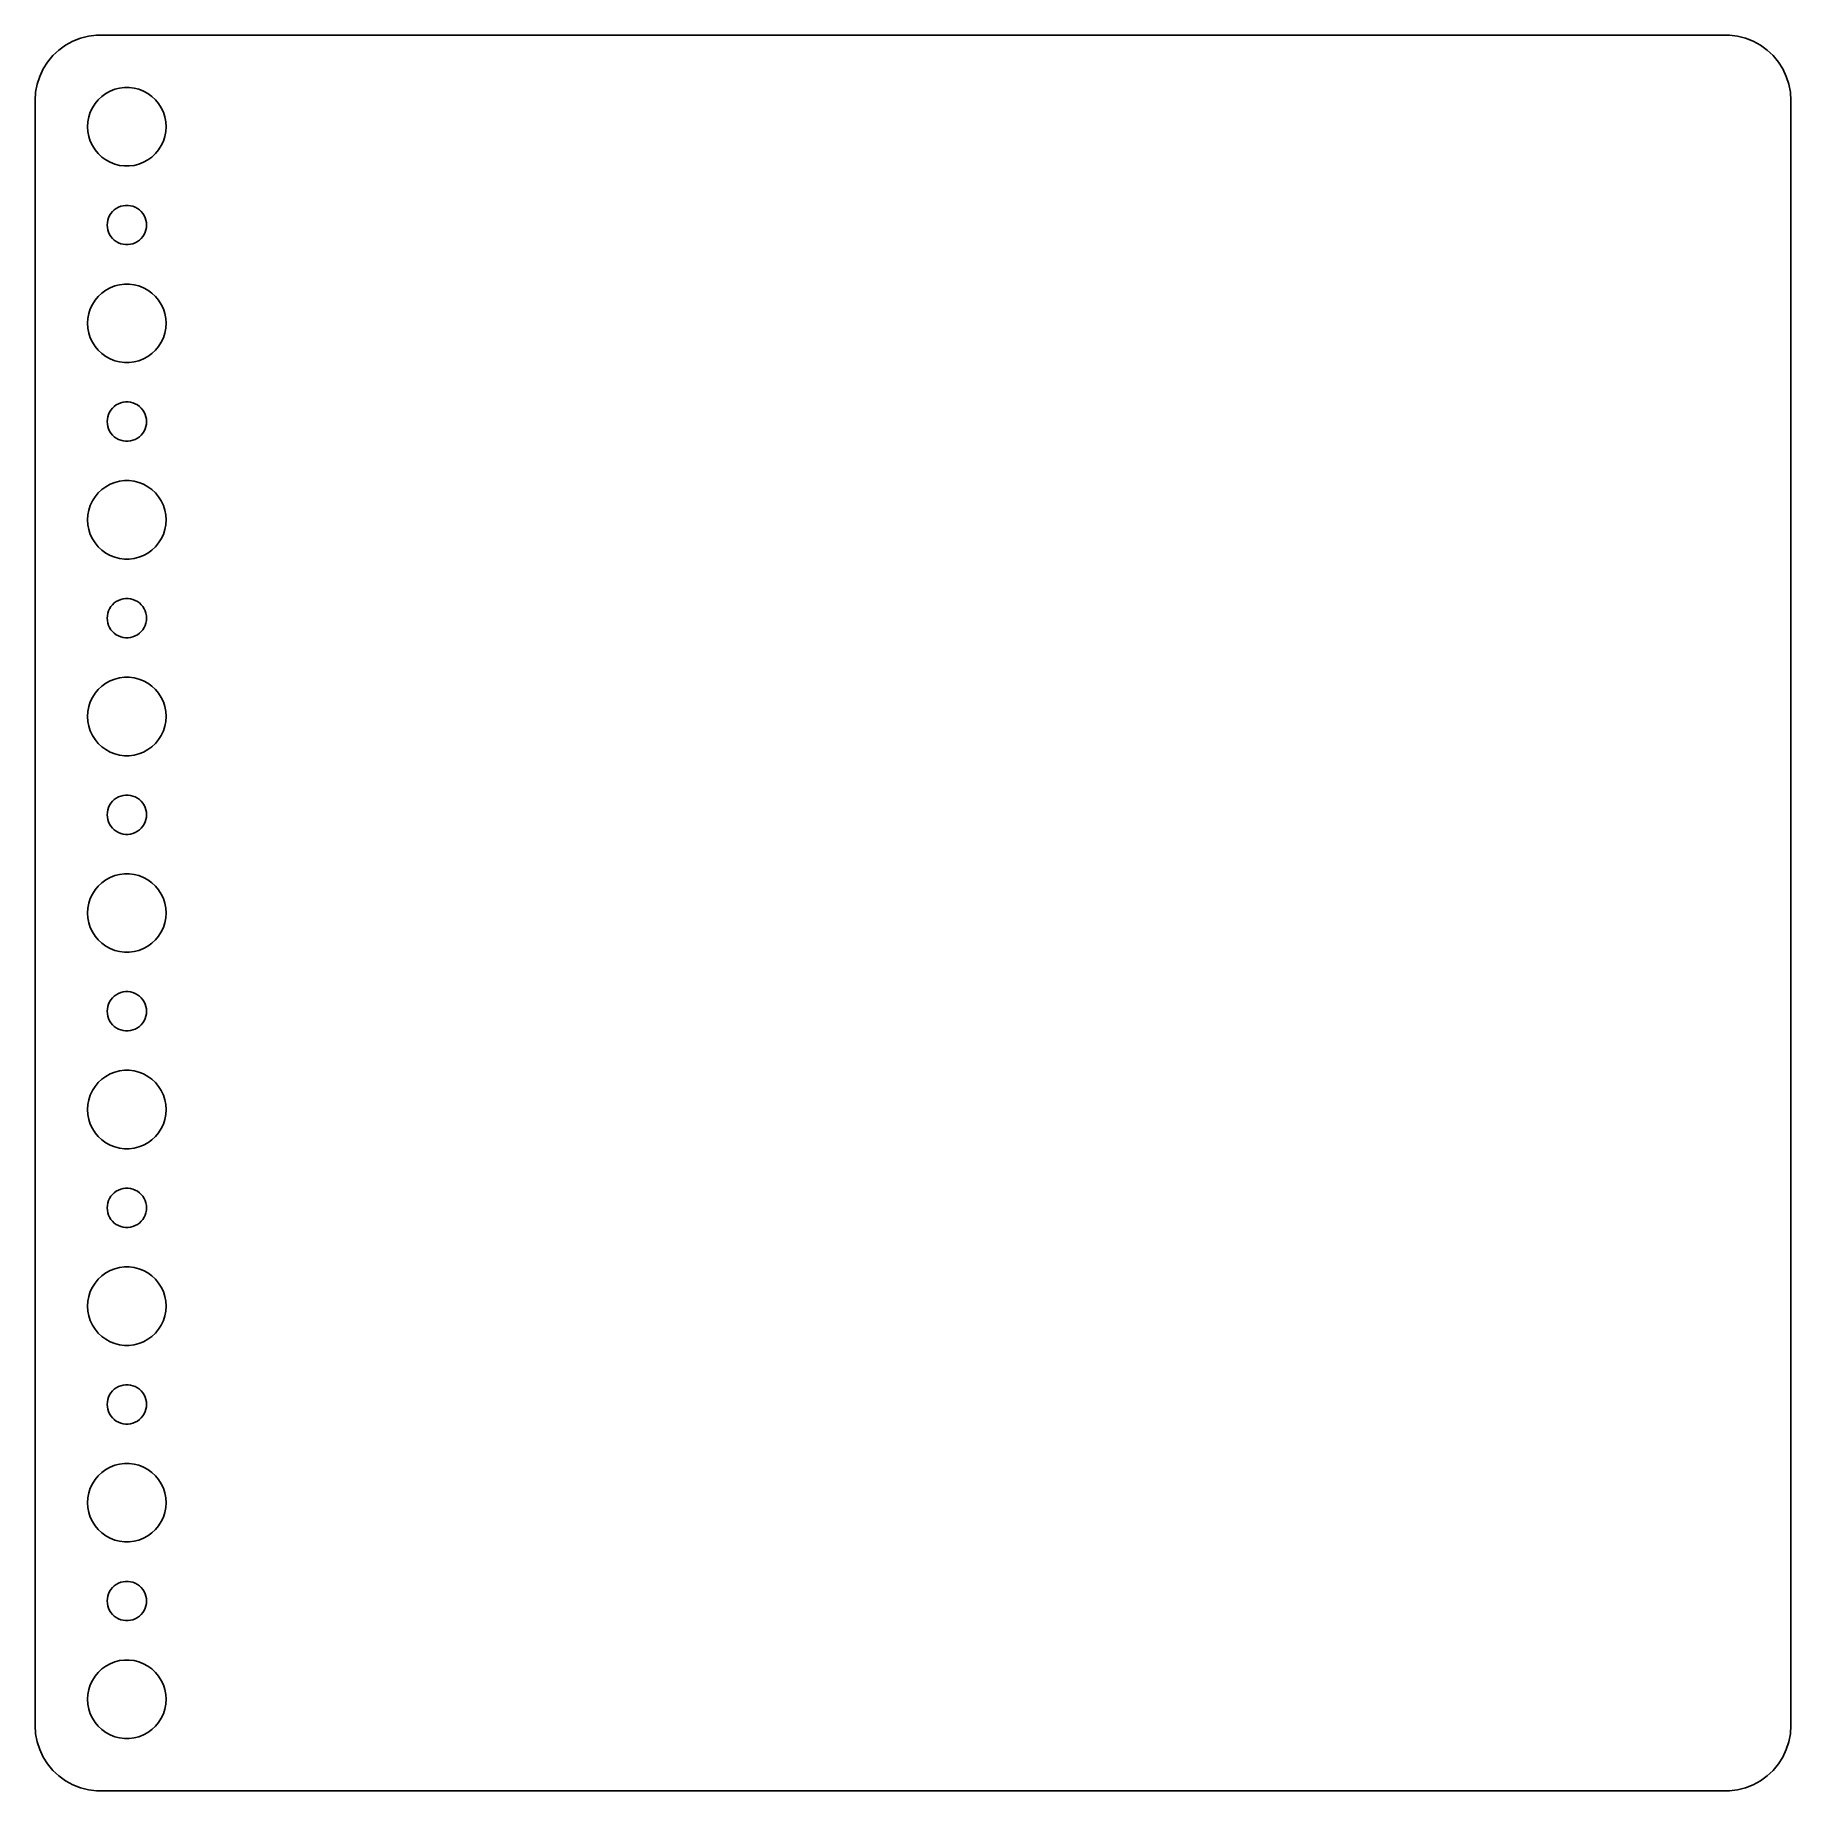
# Model space of a CAD drawing. Header units: metres. Extents: x -67 to 67, y -67 to 67.
import ezdxf

# ---------------------------------------------------------------- set-up
doc = ezdxf.new("R2010")
doc.units = ezdxf.units.M

msp = doc.modelspace()

# ---------------------------------------------------------------- linework, layer by layer
for p, q in [((-65.1871, 65.8526), (-65.6448, 65.4227)), ((-64.6791, 66.2216), (-65.1871, 65.8526)), ((-64.1289, 66.5241), (-64.6791, 66.2216)), ((-63.5451, 66.7553), (-64.1289, 66.5241)), ((-62.9369, 66.9114), (-63.5451, 66.7553)), ((-62.3139, 66.9901), (-62.9369, 66.9114)), ((62.3139, 66.9901), (-62.3139, 66.9901)), ((62.9369, 66.9114), (62.3139, 66.9901)), ((63.5451, 66.7553), (62.9369, 66.9114)), ((64.1289, 66.5241), (63.5451, 66.7553)), ((64.6791, 66.2216), (64.1289, 66.5241)), ((65.1871, 65.8526), (64.6791, 66.2216)), ((65.6448, 65.4227), (65.1871, 65.8526)), ((-66.3815, 64.4088), (-66.6489, 63.8406)), ((-66.0451, 64.9389), (-66.3815, 64.4088)), ((-65.6448, 65.4227), (-66.0451, 64.9389)), ((66.0451, 64.9389), (65.6448, 65.4227)), ((66.3815, 64.4088), (66.0451, 64.9389)), ((66.6489, 63.8406), (66.3815, 64.4088)), ((-66.8429, 63.2434), (-66.9606, 62.6267)), ((-66.6489, 63.8406), (-66.8429, 63.2434)), ((-60.5621, 62.9469), (-60.1884, 62.9941)), ((-60.1884, 62.9941), (-59.8116, 62.9941)), ((-59.8116, 62.9941), (-59.4379, 62.9469)), ((66.8429, 63.2434), (66.6489, 63.8406)), ((66.9606, 62.6267), (66.8429, 63.2434)), ((-66.9606, 62.6267), (-67, 62)), ((-67, 62), (-67, -62)), ((-62.6289, 61.4453), (-62.427, 61.7634)), ((-62.427, 61.7634), (-62.1869, 62.0536)), ((-62.1869, 62.0536), (-61.9123, 62.3115)), ((-61.9123, 62.3115), (-61.6075, 62.533)), ((-61.6075, 62.533), (-61.2773, 62.7145)), ((-61.2773, 62.7145), (-60.927, 62.8532)), ((-60.927, 62.8532), (-60.5621, 62.9469)), ((-59.4379, 62.9469), (-59.0729, 62.8532)), ((-59.0729, 62.8532), (-58.7227, 62.7145)), ((-58.7227, 62.7145), (-58.3925, 62.533)), ((-58.3925, 62.533), (-58.0877, 62.3115)), ((-58.0877, 62.3115), (-57.8131, 62.0536)), ((-57.8131, 62.0536), (-57.5729, 61.7634)), ((-57.5729, 61.7634), (-57.3711, 61.4453)), ((67, 62), (66.9606, 62.6267)), ((67, -62), (67, 62)), ((-63, 60), (-62.9763, 60.376)), ((-62.9763, 60.376), (-62.9057, 60.7461)), ((-62.9057, 60.7461), (-62.7893, 61.1044)), ((-62.7893, 61.1044), (-62.6289, 61.4453)), ((-57.3711, 61.4453), (-57.2107, 61.1044)), ((-57.2107, 61.1044), (-57.0942, 60.7461)), ((-57.0942, 60.7461), (-57.0237, 60.376)), ((-57.0237, 60.376), (-57, 60)), ((-62.9763, 59.624), (-63, 60)), ((-62.9057, 59.2539), (-62.9763, 59.624)), ((-62.7893, 58.8956), (-62.9057, 59.2539)), ((-57.0942, 59.2539), (-57.2107, 58.8956)), ((-57.0237, 59.624), (-57.0942, 59.2539)), ((-57, 60), (-57.0237, 59.624)), ((-62.6289, 58.5547), (-62.7893, 58.8956)), ((-62.427, 58.2366), (-62.6289, 58.5547)), ((-62.1869, 57.9464), (-62.427, 58.2366)), ((-61.9123, 57.6885), (-62.1869, 57.9464)), ((-61.6075, 57.467), (-61.9123, 57.6885)), ((-58.0877, 57.6885), (-58.3925, 57.467)), ((-57.8131, 57.9464), (-58.0877, 57.6885)), ((-57.5729, 58.2366), (-57.8131, 57.9464)), ((-57.3711, 58.5547), (-57.5729, 58.2366)), ((-57.2107, 58.8956), (-57.3711, 58.5547)), ((-61.2773, 57.2855), (-61.6075, 57.467)), ((-60.927, 57.1468), (-61.2773, 57.2855)), ((-60.5621, 57.0531), (-60.927, 57.1468)), ((-60.1884, 57.0059), (-60.5621, 57.0531)), ((-59.8116, 57.0059), (-60.1884, 57.0059)), ((-59.4379, 57.0531), (-59.8116, 57.0059)), ((-59.0729, 57.1468), (-59.4379, 57.0531)), ((-58.7227, 57.2855), (-59.0729, 57.1468)), ((-58.3925, 57.467), (-58.7227, 57.2855)), ((-61.0934, 53.5268), (-60.9561, 53.6558)), ((-60.9561, 53.6558), (-60.8037, 53.7665)), ((-60.8037, 53.7665), (-60.6387, 53.8572)), ((-60.6387, 53.8572), (-60.4635, 53.9266)), ((-60.4635, 53.9266), (-60.2811, 53.9734)), ((-60.2811, 53.9734), (-60.0942, 53.997)), ((-60.0942, 53.997), (-59.9058, 53.997)), ((-59.9058, 53.997), (-59.7189, 53.9734)), ((-59.7189, 53.9734), (-59.5365, 53.9266)), ((-59.5365, 53.9266), (-59.3613, 53.8572)), ((-59.3613, 53.8572), (-59.1963, 53.7665)), ((-59.1963, 53.7665), (-59.0439, 53.6558)), ((-59.0439, 53.6558), (-58.9065, 53.5268)), ((-61.5, 52.5), (-61.4882, 52.688)), ((-61.4882, 52.312), (-61.5, 52.5)), ((-61.4882, 52.688), (-61.4529, 52.873)), ((-61.4529, 52.127), (-61.4882, 52.312)), ((-61.4529, 52.873), (-61.3947, 53.0522)), ((-61.3947, 53.0522), (-61.3145, 53.2226)), ((-61.3145, 53.2226), (-61.2135, 53.3817)), ((-61.2135, 53.3817), (-61.0934, 53.5268)), ((-58.9065, 53.5268), (-58.7865, 53.3817)), ((-58.7865, 53.3817), (-58.6855, 53.2226)), ((-58.6855, 53.2226), (-58.6053, 53.0522)), ((-58.6053, 53.0522), (-58.5471, 52.873)), ((-58.5471, 52.873), (-58.5118, 52.688)), ((-58.5118, 52.312), (-58.5471, 52.127)), ((-58.5118, 52.688), (-58.5, 52.5)), ((-58.5, 52.5), (-58.5118, 52.312)), ((-61.3947, 51.9478), (-61.4529, 52.127)), ((-61.3145, 51.7774), (-61.3947, 51.9478)), ((-61.2135, 51.6183), (-61.3145, 51.7774)), ((-61.0934, 51.4732), (-61.2135, 51.6183)), ((-60.9561, 51.3442), (-61.0934, 51.4732)), ((-60.8037, 51.2335), (-60.9561, 51.3442)), ((-60.6387, 51.1428), (-60.8037, 51.2335)), ((-60.4635, 51.0734), (-60.6387, 51.1428)), ((-60.2811, 51.0266), (-60.4635, 51.0734)), ((-60.0942, 51.003), (-60.2811, 51.0266)), ((-59.9058, 51.003), (-60.0942, 51.003)), ((-59.7189, 51.0266), (-59.9058, 51.003)), ((-59.5365, 51.0734), (-59.7189, 51.0266)), ((-59.3613, 51.1428), (-59.5365, 51.0734)), ((-59.1963, 51.2335), (-59.3613, 51.1428)), ((-59.0439, 51.3442), (-59.1963, 51.2335)), ((-58.9065, 51.4732), (-59.0439, 51.3442)), ((-58.7865, 51.6183), (-58.9065, 51.4732)), ((-58.6855, 51.7774), (-58.7865, 51.6183)), ((-58.6053, 51.9478), (-58.6855, 51.7774)), ((-58.5471, 52.127), (-58.6053, 51.9478)), ((-62.427, 46.7634), (-62.1869, 47.0536)), ((-62.1869, 47.0536), (-61.9123, 47.3115)), ((-61.9123, 47.3115), (-61.6075, 47.533)), ((-61.6075, 47.533), (-61.2773, 47.7145)), ((-61.2773, 47.7145), (-60.927, 47.8532)), ((-60.927, 47.8532), (-60.5621, 47.9469)), ((-60.5621, 47.9469), (-60.1884, 47.9941)), ((-60.1884, 47.9941), (-59.8116, 47.9941)), ((-59.8116, 47.9941), (-59.4379, 47.9469)), ((-59.4379, 47.9469), (-59.0729, 47.8532)), ((-59.0729, 47.8532), (-58.7227, 47.7145)), ((-58.7227, 47.7145), (-58.3925, 47.533)), ((-58.3925, 47.533), (-58.0877, 47.3115)), ((-58.0877, 47.3115), (-57.8131, 47.0536)), ((-57.8131, 47.0536), (-57.5729, 46.7634)), ((-62.9763, 45.376), (-62.9057, 45.7461)), ((-62.9057, 45.7461), (-62.7893, 46.1044)), ((-62.7893, 46.1044), (-62.6289, 46.4453)), ((-62.6289, 46.4453), (-62.427, 46.7634)), ((-57.5729, 46.7634), (-57.3711, 46.4453)), ((-57.3711, 46.4453), (-57.2107, 46.1044)), ((-57.2107, 46.1044), (-57.0942, 45.7461)), ((-57.0942, 45.7461), (-57.0237, 45.376)), ((-63, 45), (-62.9763, 45.376)), ((-62.9763, 44.624), (-63, 45)), ((-62.9057, 44.2539), (-62.9763, 44.624)), ((-62.7893, 43.8956), (-62.9057, 44.2539)), ((-57.0942, 44.2539), (-57.2107, 43.8956)), ((-57.0237, 44.624), (-57.0942, 44.2539)), ((-57.0237, 45.376), (-57, 45)), ((-57, 45), (-57.0237, 44.624)), ((-62.6289, 43.5547), (-62.7893, 43.8956)), ((-62.427, 43.2366), (-62.6289, 43.5547)), ((-62.1869, 42.9464), (-62.427, 43.2366)), ((-61.9123, 42.6885), (-62.1869, 42.9464)), ((-57.8131, 42.9464), (-58.0877, 42.6885)), ((-57.5729, 43.2366), (-57.8131, 42.9464)), ((-57.3711, 43.5547), (-57.5729, 43.2366)), ((-57.2107, 43.8956), (-57.3711, 43.5547)), ((-61.6075, 42.467), (-61.9123, 42.6885)), ((-61.2773, 42.2855), (-61.6075, 42.467)), ((-60.927, 42.1468), (-61.2773, 42.2855)), ((-60.5621, 42.0531), (-60.927, 42.1468)), ((-60.1884, 42.0059), (-60.5621, 42.0531)), ((-59.8116, 42.0059), (-60.1884, 42.0059)), ((-59.4379, 42.0531), (-59.8116, 42.0059)), ((-59.0729, 42.1468), (-59.4379, 42.0531)), ((-58.7227, 42.2855), (-59.0729, 42.1468)), ((-58.3925, 42.467), (-58.7227, 42.2855)), ((-58.0877, 42.6885), (-58.3925, 42.467)), ((-60.6387, 38.8572), (-60.4635, 38.9266)), ((-60.4635, 38.9266), (-60.2811, 38.9734)), ((-60.2811, 38.9734), (-60.0942, 38.997)), ((-60.0942, 38.997), (-59.9058, 38.997)), ((-59.9058, 38.997), (-59.7189, 38.9734)), ((-59.7189, 38.9734), (-59.5365, 38.9266)), ((-59.5365, 38.9266), (-59.3613, 38.8572)), ((-61.5, 37.5), (-61.4882, 37.688)), ((-61.4882, 37.688), (-61.4529, 37.873)), ((-61.4529, 37.873), (-61.3947, 38.0522)), ((-61.3947, 38.0522), (-61.3145, 38.2226)), ((-61.3145, 38.2226), (-61.2135, 38.3817)), ((-61.2135, 38.3817), (-61.0934, 38.5268)), ((-61.0934, 38.5268), (-60.9561, 38.6558)), ((-60.9561, 38.6558), (-60.8037, 38.7665)), ((-60.8037, 38.7665), (-60.6387, 38.8572)), ((-59.3613, 38.8572), (-59.1963, 38.7665)), ((-59.1963, 38.7665), (-59.0439, 38.6558)), ((-59.0439, 38.6558), (-58.9065, 38.5268)), ((-58.9065, 38.5268), (-58.7865, 38.3817)), ((-58.7865, 38.3817), (-58.6855, 38.2226)), ((-58.6855, 38.2226), (-58.6053, 38.0522)), ((-58.6053, 38.0522), (-58.5471, 37.873)), ((-58.5471, 37.873), (-58.5118, 37.688)), ((-58.5118, 37.688), (-58.5, 37.5)), ((-61.4882, 37.312), (-61.5, 37.5)), ((-61.4529, 37.127), (-61.4882, 37.312)), ((-61.3947, 36.9478), (-61.4529, 37.127)), ((-61.3145, 36.7774), (-61.3947, 36.9478)), ((-61.2135, 36.6183), (-61.3145, 36.7774)), ((-61.0934, 36.4732), (-61.2135, 36.6183)), ((-60.9561, 36.3442), (-61.0934, 36.4732)), ((-60.8037, 36.2335), (-60.9561, 36.3442)), ((-60.6387, 36.1428), (-60.8037, 36.2335)), ((-59.1963, 36.2335), (-59.3613, 36.1428)), ((-59.0439, 36.3442), (-59.1963, 36.2335)), ((-58.9065, 36.4732), (-59.0439, 36.3442)), ((-58.7865, 36.6183), (-58.9065, 36.4732)), ((-58.6855, 36.7774), (-58.7865, 36.6183)), ((-58.6053, 36.9478), (-58.6855, 36.7774)), ((-58.5471, 37.127), (-58.6053, 36.9478)), ((-58.5118, 37.312), (-58.5471, 37.127)), ((-58.5, 37.5), (-58.5118, 37.312)), ((-60.4635, 36.0734), (-60.6387, 36.1428)), ((-60.2811, 36.0266), (-60.4635, 36.0734)), ((-60.0942, 36.003), (-60.2811, 36.0266)), ((-59.9058, 36.003), (-60.0942, 36.003)), ((-59.7189, 36.0266), (-59.9058, 36.003)), ((-59.5365, 36.0734), (-59.7189, 36.0266)), ((-59.3613, 36.1428), (-59.5365, 36.0734)), ((-62.1869, 32.0536), (-61.9123, 32.3115)), ((-61.9123, 32.3115), (-61.6075, 32.533)), ((-61.6075, 32.533), (-61.2773, 32.7145)), ((-61.2773, 32.7145), (-60.927, 32.8532)), ((-60.927, 32.8532), (-60.5621, 32.9469)), ((-60.5621, 32.9469), (-60.1884, 32.9941)), ((-60.1884, 32.9941), (-59.8116, 32.9941)), ((-59.8116, 32.9941), (-59.4379, 32.9469)), ((-59.4379, 32.9469), (-59.0729, 32.8532)), ((-59.0729, 32.8532), (-58.7227, 32.7145)), ((-58.7227, 32.7145), (-58.3925, 32.533)), ((-58.3925, 32.533), (-58.0877, 32.3115)), ((-58.0877, 32.3115), (-57.8131, 32.0536)), ((-62.9057, 30.7461), (-62.7893, 31.1044)), ((-62.7893, 31.1044), (-62.6289, 31.4453)), ((-62.6289, 31.4453), (-62.427, 31.7634)), ((-62.427, 31.7634), (-62.1869, 32.0536)), ((-57.8131, 32.0536), (-57.5729, 31.7634)), ((-57.5729, 31.7634), (-57.3711, 31.4453)), ((-57.3711, 31.4453), (-57.2107, 31.1044)), ((-57.2107, 31.1044), (-57.0942, 30.7461)), ((-63, 30), (-62.9763, 30.376)), ((-62.9763, 29.624), (-63, 30)), ((-62.9763, 30.376), (-62.9057, 30.7461)), ((-62.9057, 29.2539), (-62.9763, 29.624)), ((-57.0942, 30.7461), (-57.0237, 30.376)), ((-57.0237, 29.624), (-57.0942, 29.2539)), ((-57.0237, 30.376), (-57, 30)), ((-57, 30), (-57.0237, 29.624)), ((-62.7893, 28.8956), (-62.9057, 29.2539)), ((-62.6289, 28.5547), (-62.7893, 28.8956)), ((-62.427, 28.2366), (-62.6289, 28.5547)), ((-62.1869, 27.9464), (-62.427, 28.2366)), ((-57.5729, 28.2366), (-57.8131, 27.9464)), ((-57.3711, 28.5547), (-57.5729, 28.2366)), ((-57.2107, 28.8956), (-57.3711, 28.5547)), ((-57.0942, 29.2539), (-57.2107, 28.8956)), ((-61.9123, 27.6884), (-62.1869, 27.9464)), ((-61.6075, 27.467), (-61.9123, 27.6884)), ((-61.2773, 27.2855), (-61.6075, 27.467)), ((-60.927, 27.1468), (-61.2773, 27.2855)), ((-60.5621, 27.0531), (-60.927, 27.1468)), ((-60.1884, 27.0059), (-60.5621, 27.0531)), ((-59.8116, 27.0059), (-60.1884, 27.0059)), ((-59.4379, 27.0531), (-59.8116, 27.0059)), ((-59.0729, 27.1468), (-59.4379, 27.0531)), ((-58.7227, 27.2855), (-59.0729, 27.1468)), ((-58.3925, 27.467), (-58.7227, 27.2855)), ((-58.0877, 27.6884), (-58.3925, 27.467)), ((-57.8131, 27.9464), (-58.0877, 27.6884)), ((-61.4882, 22.688), (-61.4529, 22.873)), ((-61.4529, 22.873), (-61.3947, 23.0522)), ((-61.3947, 23.0522), (-61.3145, 23.2226)), ((-61.3145, 23.2226), (-61.2135, 23.3817)), ((-61.2135, 23.3817), (-61.0934, 23.5268)), ((-61.0934, 23.5268), (-60.9561, 23.6558)), ((-60.9561, 23.6558), (-60.8037, 23.7665)), ((-60.8037, 23.7665), (-60.6387, 23.8572)), ((-60.6387, 23.8572), (-60.4635, 23.9266)), ((-60.4635, 23.9266), (-60.2811, 23.9734)), ((-60.2811, 23.9734), (-60.0942, 23.997)), ((-60.0942, 23.997), (-59.9058, 23.997)), ((-59.9058, 23.997), (-59.7189, 23.9734)), ((-59.7189, 23.9734), (-59.5365, 23.9266)), ((-59.5365, 23.9266), (-59.3613, 23.8572)), ((-59.3613, 23.8572), (-59.1963, 23.7665)), ((-59.1963, 23.7665), (-59.0439, 23.6558)), ((-59.0439, 23.6558), (-58.9065, 23.5268)), ((-58.9065, 23.5268), (-58.7865, 23.3817)), ((-58.7865, 23.3817), (-58.6855, 23.2226)), ((-58.6855, 23.2226), (-58.6053, 23.0522)), ((-58.6053, 23.0522), (-58.5471, 22.873)), ((-58.5471, 22.873), (-58.5118, 22.688)), ((-61.5, 22.5), (-61.4882, 22.688)), ((-61.4882, 22.312), (-61.5, 22.5)), ((-61.4529, 22.127), (-61.4882, 22.312)), ((-61.3947, 21.9478), (-61.4529, 22.127)), ((-61.3145, 21.7774), (-61.3947, 21.9478)), ((-61.2135, 21.6183), (-61.3145, 21.7774)), ((-61.0934, 21.4732), (-61.2135, 21.6183)), ((-60.9561, 21.3442), (-61.0934, 21.4732)), ((-58.9065, 21.4732), (-59.0439, 21.3442)), ((-58.7865, 21.6183), (-58.9065, 21.4732)), ((-58.6855, 21.7774), (-58.7865, 21.6183)), ((-58.6053, 21.9478), (-58.6855, 21.7774)), ((-58.5471, 22.127), (-58.6053, 21.9478)), ((-58.5118, 22.312), (-58.5471, 22.127)), ((-58.5118, 22.688), (-58.5, 22.5)), ((-58.5, 22.5), (-58.5118, 22.312)), ((-60.8037, 21.2335), (-60.9561, 21.3442)), ((-60.6387, 21.1427), (-60.8037, 21.2335)), ((-60.4635, 21.0734), (-60.6387, 21.1427)), ((-60.2811, 21.0266), (-60.4635, 21.0734)), ((-60.0942, 21.003), (-60.2811, 21.0266)), ((-59.9058, 21.003), (-60.0942, 21.003)), ((-59.7189, 21.0266), (-59.9058, 21.003)), ((-59.5365, 21.0734), (-59.7189, 21.0266)), ((-59.3613, 21.1427), (-59.5365, 21.0734)), ((-59.1963, 21.2335), (-59.3613, 21.1427)), ((-59.0439, 21.3442), (-59.1963, 21.2335)), ((-61.9123, 17.3115), (-61.6075, 17.533)), ((-61.6075, 17.533), (-61.2773, 17.7145)), ((-61.2773, 17.7145), (-60.927, 17.8532)), ((-60.927, 17.8532), (-60.5621, 17.9469)), ((-60.5621, 17.9469), (-60.1884, 17.9941)), ((-60.1884, 17.9941), (-59.8116, 17.9941)), ((-59.8116, 17.9941), (-59.4379, 17.9469)), ((-59.4379, 17.9469), (-59.0729, 17.8532)), ((-59.0729, 17.8532), (-58.7227, 17.7145)), ((-58.7227, 17.7145), (-58.3925, 17.533)), ((-58.3925, 17.533), (-58.0877, 17.3115)), ((-62.9057, 15.7461), (-62.7893, 16.1044)), ((-62.7893, 16.1044), (-62.6289, 16.4453)), ((-62.6289, 16.4453), (-62.427, 16.7634)), ((-62.427, 16.7634), (-62.1869, 17.0536)), ((-62.1869, 17.0536), (-61.9123, 17.3115)), ((-58.0877, 17.3115), (-57.8131, 17.0536)), ((-57.8131, 17.0536), (-57.5729, 16.7634)), ((-57.5729, 16.7634), (-57.3711, 16.4453)), ((-57.3711, 16.4453), (-57.2107, 16.1044)), ((-57.2107, 16.1044), (-57.0942, 15.7461)), ((-63, 15), (-62.9763, 15.376)), ((-62.9763, 14.624), (-63, 15)), ((-62.9763, 15.376), (-62.9057, 15.7461)), ((-57.0942, 15.7461), (-57.0237, 15.376)), ((-57.0237, 15.376), (-57, 15)), ((-57, 15), (-57.0237, 14.624)), ((-62.9057, 14.2539), (-62.9763, 14.624)), ((-62.7893, 13.8956), (-62.9057, 14.2539)), ((-62.6289, 13.5547), (-62.7893, 13.8956)), ((-62.427, 13.2366), (-62.6289, 13.5547)), ((-57.3711, 13.5547), (-57.5729, 13.2366)), ((-57.2107, 13.8956), (-57.3711, 13.5547)), ((-57.0942, 14.2539), (-57.2107, 13.8956)), ((-57.0237, 14.624), (-57.0942, 14.2539)), ((-62.1869, 12.9464), (-62.427, 13.2366)), ((-61.9123, 12.6884), (-62.1869, 12.9464)), ((-61.6075, 12.467), (-61.9123, 12.6884)), ((-61.2773, 12.2855), (-61.6075, 12.467)), ((-60.927, 12.1468), (-61.2773, 12.2855)), ((-60.5621, 12.0531), (-60.927, 12.1468)), ((-59.0729, 12.1468), (-59.4379, 12.0531)), ((-58.7227, 12.2855), (-59.0729, 12.1468)), ((-58.3925, 12.467), (-58.7227, 12.2855)), ((-58.0877, 12.6884), (-58.3925, 12.467)), ((-57.8131, 12.9464), (-58.0877, 12.6884)), ((-57.5729, 13.2366), (-57.8131, 12.9464)), ((-60.1884, 12.0059), (-60.5621, 12.0531)), ((-59.8116, 12.0059), (-60.1884, 12.0059)), ((-59.4379, 12.0531), (-59.8116, 12.0059)), ((-61.4529, 7.87303), (-61.3947, 8.05219)), ((-61.3947, 8.05219), (-61.3145, 8.22263)), ((-61.3145, 8.22263), (-61.2135, 8.38167)), ((-61.2135, 8.38167), (-61.0934, 8.52681)), ((-61.0934, 8.52681), (-60.9561, 8.65576)), ((-60.9561, 8.65576), (-60.8037, 8.76648)), ((-60.8037, 8.76648), (-60.6387, 8.85724)), ((-60.6387, 8.85724), (-60.4635, 8.92657)), ((-60.4635, 8.92657), (-60.2811, 8.97342)), ((-60.2811, 8.97342), (-60.0942, 8.99704)), ((-60.0942, 8.99704), (-59.9058, 8.99704)), ((-59.9058, 8.99704), (-59.7189, 8.97342)), ((-59.7189, 8.97342), (-59.5365, 8.92657)), ((-59.5365, 8.92657), (-59.3613, 8.85724)), ((-59.3613, 8.85724), (-59.1963, 8.76648)), ((-59.1963, 8.76648), (-59.0439, 8.65576)), ((-59.0439, 8.65576), (-58.9065, 8.52681)), ((-58.9065, 8.52681), (-58.7865, 8.38167)), ((-58.7865, 8.38167), (-58.6855, 8.22263)), ((-58.6855, 8.22263), (-58.6053, 8.05219)), ((-58.6053, 8.05219), (-58.5471, 7.87303)), ((-61.5, 7.5), (-61.4882, 7.68799)), ((-61.4882, 7.312), (-61.5, 7.5)), ((-61.4882, 7.68799), (-61.4529, 7.87303)), ((-61.4529, 7.12695), (-61.4882, 7.312)), ((-61.3947, 6.9478), (-61.4529, 7.12695)), ((-61.3145, 6.77736), (-61.3947, 6.9478)), ((-61.2135, 6.61832), (-61.3145, 6.77736)), ((-58.6855, 6.77736), (-58.7865, 6.61832)), ((-58.6053, 6.9478), (-58.6855, 6.77736)), ((-58.5471, 7.12695), (-58.6053, 6.9478)), ((-58.5471, 7.87303), (-58.5118, 7.68799)), ((-58.5118, 7.312), (-58.5471, 7.12695)), ((-58.5118, 7.68799), (-58.5, 7.5)), ((-58.5, 7.5), (-58.5118, 7.312)), ((-61.0934, 6.47318), (-61.2135, 6.61832)), ((-60.9561, 6.34422), (-61.0934, 6.47318)), ((-60.8037, 6.23351), (-60.9561, 6.34422)), ((-60.6387, 6.14275), (-60.8037, 6.23351)), ((-60.4635, 6.07341), (-60.6387, 6.14275)), ((-60.2811, 6.02657), (-60.4635, 6.07341)), ((-60.0942, 6.00294), (-60.2811, 6.02657)), ((-59.9058, 6.00294), (-60.0942, 6.00294)), ((-59.7189, 6.02657), (-59.9058, 6.00294)), ((-59.5365, 6.07341), (-59.7189, 6.02657)), ((-59.3613, 6.14275), (-59.5365, 6.07341)), ((-59.1963, 6.23351), (-59.3613, 6.14275)), ((-59.0439, 6.34422), (-59.1963, 6.23351)), ((-58.9065, 6.47318), (-59.0439, 6.34422)), ((-58.7865, 6.61832), (-58.9065, 6.47318)), ((-61.6075, 2.53297), (-61.2773, 2.71448)), ((-61.2773, 2.71448), (-60.927, 2.85316)), ((-60.927, 2.85316), (-60.5621, 2.94685)), ((-60.5621, 2.94685), (-60.1884, 2.99408)), ((-60.1884, 2.99408), (-59.8116, 2.99408)), ((-59.8116, 2.99408), (-59.4379, 2.94685)), ((-59.4379, 2.94685), (-59.0729, 2.85316)), ((-59.0729, 2.85316), (-58.7227, 2.71448)), ((-58.7227, 2.71448), (-58.3925, 2.53297)), ((-62.7893, 1.10437), (-62.6289, 1.44525)), ((-62.6289, 1.44525), (-62.427, 1.76335)), ((-62.427, 1.76335), (-62.1869, 2.05363)), ((-62.1869, 2.05363), (-61.9123, 2.31154)), ((-61.9123, 2.31154), (-61.6075, 2.53297)), ((-58.3925, 2.53297), (-58.0877, 2.31154)), ((-58.0877, 2.31154), (-57.8131, 2.05363)), ((-57.8131, 2.05363), (-57.5729, 1.76335)), ((-57.5729, 1.76335), (-57.3711, 1.44525)), ((-57.3711, 1.44525), (-57.2107, 1.10437)), ((-63, 0), (-62.9763, 0.37599)), ((-62.9763, -0.37599), (-63, 0)), ((-62.9763, 0.37599), (-62.9057, 0.74606)), ((-62.9057, 0.74606), (-62.7893, 1.10437)), ((-57.2107, 1.10437), (-57.0942, 0.74606)), ((-57.0942, 0.74606), (-57.0237, 0.37599)), ((-57.0237, 0.37599), (-57, 0)), ((-57, 0), (-57.0237, -0.37599)), ((-62.9057, -0.74606), (-62.9763, -0.37599)), ((-62.7893, -1.10437), (-62.9057, -0.74606)), ((-62.6289, -1.44525), (-62.7893, -1.10437)), ((-57.2107, -1.10437), (-57.3711, -1.44525)), ((-57.0942, -0.74606), (-57.2107, -1.10437)), ((-57.0237, -0.37599), (-57.0942, -0.74606)), ((-62.427, -1.76335), (-62.6289, -1.44525)), ((-62.1869, -2.05363), (-62.427, -1.76335)), ((-61.9123, -2.31154), (-62.1869, -2.05363)), ((-61.6075, -2.53297), (-61.9123, -2.31154)), ((-61.2773, -2.71448), (-61.6075, -2.53297)), ((-58.3925, -2.53297), (-58.7227, -2.71448)), ((-58.0877, -2.31154), (-58.3925, -2.53297)), ((-57.8131, -2.05363), (-58.0877, -2.31154)), ((-57.5729, -1.76335), (-57.8131, -2.05363)), ((-57.3711, -1.44525), (-57.5729, -1.76335)), ((-60.927, -2.85316), (-61.2773, -2.71448)), ((-60.5621, -2.94685), (-60.927, -2.85316)), ((-60.1884, -2.99408), (-60.5621, -2.94685)), ((-59.8116, -2.99408), (-60.1884, -2.99408)), ((-59.4379, -2.94685), (-59.8116, -2.99408)), ((-59.0729, -2.85316), (-59.4379, -2.94685)), ((-58.7227, -2.71448), (-59.0729, -2.85316)), ((-61.3145, -6.77736), (-61.2135, -6.61832)), ((-61.2135, -6.61832), (-61.0934, -6.47318)), ((-61.0934, -6.47318), (-60.9561, -6.34422)), ((-60.9561, -6.34422), (-60.8037, -6.23351)), ((-60.8037, -6.23351), (-60.6387, -6.14275)), ((-60.6387, -6.14275), (-60.4635, -6.07341)), ((-60.4635, -6.07341), (-60.2811, -6.02657)), ((-60.2811, -6.02657), (-60.0942, -6.00294)), ((-60.0942, -6.00294), (-59.9058, -6.00294)), ((-59.9058, -6.00294), (-59.7189, -6.02657)), ((-59.7189, -6.02657), (-59.5365, -6.07341)), ((-59.5365, -6.07341), (-59.3613, -6.14275)), ((-59.3613, -6.14275), (-59.1963, -6.23351)), ((-59.1963, -6.23351), (-59.0439, -6.34422)), ((-59.0439, -6.34422), (-58.9065, -6.47318)), ((-58.9065, -6.47318), (-58.7865, -6.61832)), ((-58.7865, -6.61832), (-58.6855, -6.77736)), ((-61.5, -7.5), (-61.4882, -7.312)), ((-61.4882, -7.68799), (-61.5, -7.5)), ((-61.4882, -7.312), (-61.4529, -7.12695)), ((-61.4529, -7.87303), (-61.4882, -7.68799)), ((-61.4529, -7.12695), (-61.3947, -6.9478)), ((-61.3947, -8.05219), (-61.4529, -7.87303)), ((-61.3947, -6.9478), (-61.3145, -6.77736)), ((-58.6855, -6.77736), (-58.6053, -6.9478)), ((-58.6053, -6.9478), (-58.5471, -7.12695)), ((-58.5471, -7.87303), (-58.6053, -8.05219)), ((-58.5471, -7.12695), (-58.5118, -7.312)), ((-58.5118, -7.68799), (-58.5471, -7.87303)), ((-58.5118, -7.312), (-58.5, -7.5)), ((-58.5, -7.5), (-58.5118, -7.68799)), ((-61.3145, -8.22263), (-61.3947, -8.05219)), ((-61.2135, -8.38167), (-61.3145, -8.22263)), ((-61.0934, -8.52681), (-61.2135, -8.38167)), ((-60.9561, -8.65576), (-61.0934, -8.52681)), ((-60.8037, -8.76648), (-60.9561, -8.65576)), ((-60.6387, -8.85724), (-60.8037, -8.76648)), ((-60.4635, -8.92657), (-60.6387, -8.85724)), ((-60.2811, -8.97342), (-60.4635, -8.92657)), ((-60.0942, -8.99704), (-60.2811, -8.97342)), ((-59.9058, -8.99704), (-60.0942, -8.99704)), ((-59.7189, -8.97342), (-59.9058, -8.99704)), ((-59.5365, -8.92657), (-59.7189, -8.97342)), ((-59.3613, -8.85724), (-59.5365, -8.92657)), ((-59.1963, -8.76648), (-59.3613, -8.85724)), ((-59.0439, -8.65576), (-59.1963, -8.76648)), ((-58.9065, -8.52681), (-59.0439, -8.65576)), ((-58.7865, -8.38167), (-58.9065, -8.52681)), ((-58.6855, -8.22263), (-58.7865, -8.38167)), ((-58.6053, -8.05219), (-58.6855, -8.22263)), ((-60.927, -12.1468), (-60.5621, -12.0531)), ((-60.5621, -12.0531), (-60.1884, -12.0059)), ((-60.1884, -12.0059), (-59.8116, -12.0059)), ((-59.8116, -12.0059), (-59.4379, -12.0531)), ((-59.4379, -12.0531), (-59.0729, -12.1468)), ((-62.6289, -13.5547), (-62.427, -13.2366)), ((-62.427, -13.2366), (-62.1869, -12.9464)), ((-62.1869, -12.9464), (-61.9123, -12.6884)), ((-61.9123, -12.6884), (-61.6075, -12.467)), ((-61.6075, -12.467), (-61.2773, -12.2855)), ((-61.2773, -12.2855), (-60.927, -12.1468)), ((-59.0729, -12.1468), (-58.7227, -12.2855)), ((-58.7227, -12.2855), (-58.3925, -12.467)), ((-58.3925, -12.467), (-58.0877, -12.6884)), ((-58.0877, -12.6884), (-57.8131, -12.9464)), ((-57.8131, -12.9464), (-57.5729, -13.2366)), ((-57.5729, -13.2366), (-57.3711, -13.5547)), ((-63, -15), (-62.9763, -14.624)), ((-62.9763, -14.624), (-62.9057, -14.2539)), ((-62.9057, -14.2539), (-62.7893, -13.8956)), ((-62.7893, -13.8956), (-62.6289, -13.5547)), ((-57.3711, -13.5547), (-57.2107, -13.8956)), ((-57.2107, -13.8956), (-57.0942, -14.2539)), ((-57.0942, -14.2539), (-57.0237, -14.624)), ((-57.0237, -14.624), (-57, -15)), ((-62.9763, -15.376), (-63, -15)), ((-62.9057, -15.7461), (-62.9763, -15.376)), ((-62.7893, -16.1044), (-62.9057, -15.7461)), ((-57.0942, -15.7461), (-57.2107, -16.1044)), ((-57.0237, -15.376), (-57.0942, -15.7461)), ((-57, -15), (-57.0237, -15.376)), ((-62.6289, -16.4453), (-62.7893, -16.1044)), ((-62.427, -16.7634), (-62.6289, -16.4453)), ((-62.1869, -17.0536), (-62.427, -16.7634)), ((-61.9123, -17.3115), (-62.1869, -17.0536)), ((-61.6075, -17.533), (-61.9123, -17.3115)), ((-58.0877, -17.3115), (-58.3925, -17.533)), ((-57.8131, -17.0536), (-58.0877, -17.3115)), ((-57.5729, -16.7634), (-57.8131, -17.0536)), ((-57.3711, -16.4453), (-57.5729, -16.7634)), ((-57.2107, -16.1044), (-57.3711, -16.4453)), ((-61.2773, -17.7145), (-61.6075, -17.533)), ((-60.927, -17.8532), (-61.2773, -17.7145)), ((-60.5621, -17.9469), (-60.927, -17.8532)), ((-60.1884, -17.9941), (-60.5621, -17.9469)), ((-59.8116, -17.9941), (-60.1884, -17.9941)), ((-59.4379, -17.9469), (-59.8116, -17.9941)), ((-59.0729, -17.8532), (-59.4379, -17.9469)), ((-58.7227, -17.7145), (-59.0729, -17.8532)), ((-58.3925, -17.533), (-58.7227, -17.7145)), ((-61.0934, -21.4732), (-60.9561, -21.3442)), ((-60.9561, -21.3442), (-60.8037, -21.2335)), ((-60.8037, -21.2335), (-60.6387, -21.1427)), ((-60.6387, -21.1427), (-60.4635, -21.0734)), ((-60.4635, -21.0734), (-60.2811, -21.0266)), ((-60.2811, -21.0266), (-60.0942, -21.003)), ((-60.0942, -21.003), (-59.9058, -21.003)), ((-59.9058, -21.003), (-59.7189, -21.0266)), ((-59.7189, -21.0266), (-59.5365, -21.0734)), ((-59.5365, -21.0734), (-59.3613, -21.1427)), ((-59.3613, -21.1427), (-59.1963, -21.2335)), ((-59.1963, -21.2335), (-59.0439, -21.3442)), ((-59.0439, -21.3442), (-58.9065, -21.4732)), ((-61.5, -22.5), (-61.4882, -22.312)), ((-61.4882, -22.688), (-61.5, -22.5)), ((-61.4882, -22.312), (-61.4529, -22.127)), ((-61.4529, -22.873), (-61.4882, -22.688)), ((-61.4529, -22.127), (-61.3947, -21.9478)), ((-61.3947, -21.9478), (-61.3145, -21.7774)), ((-61.3145, -21.7774), (-61.2135, -21.6183)), ((-61.2135, -21.6183), (-61.0934, -21.4732)), ((-58.9065, -21.4732), (-58.7865, -21.6183)), ((-58.7865, -21.6183), (-58.6855, -21.7774)), ((-58.6855, -21.7774), (-58.6053, -21.9478)), ((-58.6053, -21.9478), (-58.5471, -22.127)), ((-58.5471, -22.127), (-58.5118, -22.312)), ((-58.5118, -22.688), (-58.5471, -22.873)), ((-58.5118, -22.312), (-58.5, -22.5)), ((-58.5, -22.5), (-58.5118, -22.688)), ((-61.3947, -23.0522), (-61.4529, -22.873)), ((-61.3145, -23.2226), (-61.3947, -23.0522)), ((-61.2135, -23.3817), (-61.3145, -23.2226)), ((-61.0934, -23.5268), (-61.2135, -23.3817)), ((-60.9561, -23.6558), (-61.0934, -23.5268)), ((-60.8037, -23.7665), (-60.9561, -23.6558)), ((-60.6387, -23.8572), (-60.8037, -23.7665)), ((-60.4635, -23.9266), (-60.6387, -23.8572)), ((-60.2811, -23.9734), (-60.4635, -23.9266)), ((-60.0942, -23.997), (-60.2811, -23.9734)), ((-59.9058, -23.997), (-60.0942, -23.997)), ((-59.7189, -23.9734), (-59.9058, -23.997)), ((-59.5365, -23.9266), (-59.7189, -23.9734)), ((-59.3613, -23.8572), (-59.5365, -23.9266)), ((-59.1963, -23.7665), (-59.3613, -23.8572)), ((-59.0439, -23.6558), (-59.1963, -23.7665)), ((-58.9065, -23.5268), (-59.0439, -23.6558)), ((-58.7865, -23.3817), (-58.9065, -23.5268)), ((-58.6855, -23.2226), (-58.7865, -23.3817)), ((-58.6053, -23.0522), (-58.6855, -23.2226)), ((-58.5471, -22.873), (-58.6053, -23.0522)), ((-62.427, -28.2366), (-62.1869, -27.9464)), ((-62.1869, -27.9464), (-61.9123, -27.6884)), ((-61.9123, -27.6884), (-61.6075, -27.467)), ((-61.6075, -27.467), (-61.2773, -27.2855)), ((-61.2773, -27.2855), (-60.927, -27.1468)), ((-60.927, -27.1468), (-60.5621, -27.0531)), ((-60.5621, -27.0531), (-60.1884, -27.0059)), ((-60.1884, -27.0059), (-59.8116, -27.0059)), ((-59.8116, -27.0059), (-59.4379, -27.0531)), ((-59.4379, -27.0531), (-59.0729, -27.1468)), ((-59.0729, -27.1468), (-58.7227, -27.2855)), ((-58.7227, -27.2855), (-58.3925, -27.467)), ((-58.3925, -27.467), (-58.0877, -27.6884)), ((-58.0877, -27.6884), (-57.8131, -27.9464)), ((-57.8131, -27.9464), (-57.5729, -28.2366)), ((-62.9763, -29.624), (-62.9057, -29.2539)), ((-62.9057, -29.2539), (-62.7893, -28.8956)), ((-62.7893, -28.8956), (-62.6289, -28.5547)), ((-62.6289, -28.5547), (-62.427, -28.2366)), ((-57.5729, -28.2366), (-57.3711, -28.5547)), ((-57.3711, -28.5547), (-57.2107, -28.8956)), ((-57.2107, -28.8956), (-57.0942, -29.2539)), ((-57.0942, -29.2539), (-57.0237, -29.624)), ((-63, -30), (-62.9763, -29.624)), ((-62.9763, -30.376), (-63, -30)), ((-62.9057, -30.7461), (-62.9763, -30.376)), ((-62.7893, -31.1044), (-62.9057, -30.7461)), ((-57.0942, -30.7461), (-57.2107, -31.1044)), ((-57.0237, -30.376), (-57.0942, -30.7461)), ((-57.0237, -29.624), (-57, -30)), ((-57, -30), (-57.0237, -30.376)), ((-62.6289, -31.4453), (-62.7893, -31.1044)), ((-62.427, -31.7634), (-62.6289, -31.4453)), ((-62.1869, -32.0536), (-62.427, -31.7634)), ((-61.9123, -32.3115), (-62.1869, -32.0536)), ((-57.8131, -32.0536), (-58.0877, -32.3115)), ((-57.5729, -31.7634), (-57.8131, -32.0536)), ((-57.3711, -31.4453), (-57.5729, -31.7634)), ((-57.2107, -31.1044), (-57.3711, -31.4453)), ((-61.6075, -32.533), (-61.9123, -32.3115)), ((-61.2773, -32.7145), (-61.6075, -32.533)), ((-60.927, -32.8532), (-61.2773, -32.7145)), ((-60.5621, -32.9469), (-60.927, -32.8532)), ((-60.1884, -32.9941), (-60.5621, -32.9469)), ((-59.8116, -32.9941), (-60.1884, -32.9941)), ((-59.4379, -32.9469), (-59.8116, -32.9941)), ((-59.0729, -32.8532), (-59.4379, -32.9469)), ((-58.7227, -32.7145), (-59.0729, -32.8532)), ((-58.3925, -32.533), (-58.7227, -32.7145)), ((-58.0877, -32.3115), (-58.3925, -32.533)), ((-60.8037, -36.2335), (-60.6387, -36.1428)), ((-60.6387, -36.1428), (-60.4635, -36.0734)), ((-60.4635, -36.0734), (-60.2811, -36.0266)), ((-60.2811, -36.0266), (-60.0942, -36.003)), ((-60.0942, -36.003), (-59.9058, -36.003)), ((-59.9058, -36.003), (-59.7189, -36.0266)), ((-59.7189, -36.0266), (-59.5365, -36.0734)), ((-59.5365, -36.0734), (-59.3613, -36.1428)), ((-59.3613, -36.1428), (-59.1963, -36.2335)), ((-61.5, -37.5), (-61.4882, -37.312)), ((-61.4882, -37.688), (-61.5, -37.5)), ((-61.4882, -37.312), (-61.4529, -37.127)), ((-61.4529, -37.127), (-61.3947, -36.9478)), ((-61.3947, -36.9478), (-61.3145, -36.7774)), ((-61.3145, -36.7774), (-61.2135, -36.6183)), ((-61.2135, -36.6183), (-61.0934, -36.4732)), ((-61.0934, -36.4732), (-60.9561, -36.3442)), ((-60.9561, -36.3442), (-60.8037, -36.2335)), ((-59.1963, -36.2335), (-59.0439, -36.3442)), ((-59.0439, -36.3442), (-58.9065, -36.4732)), ((-58.9065, -36.4732), (-58.7865, -36.6183)), ((-58.7865, -36.6183), (-58.6855, -36.7774)), ((-58.6855, -36.7774), (-58.6053, -36.9478)), ((-58.6053, -36.9478), (-58.5471, -37.127)), ((-58.5471, -37.127), (-58.5118, -37.312)), ((-58.5118, -37.312), (-58.5, -37.5)), ((-58.5, -37.5), (-58.5118, -37.688)), ((-61.4529, -37.873), (-61.4882, -37.688)), ((-61.3947, -38.0522), (-61.4529, -37.873)), ((-61.3145, -38.2226), (-61.3947, -38.0522)), ((-61.2135, -38.3817), (-61.3145, -38.2226)), ((-61.0934, -38.5268), (-61.2135, -38.3817)), ((-60.9561, -38.6558), (-61.0934, -38.5268)), ((-60.8037, -38.7665), (-60.9561, -38.6558)), ((-60.6387, -38.8572), (-60.8037, -38.7665)), ((-60.4635, -38.9266), (-60.6387, -38.8572)), ((-59.3613, -38.8572), (-59.5365, -38.9266)), ((-59.1963, -38.7665), (-59.3613, -38.8572)), ((-59.0439, -38.6558), (-59.1963, -38.7665)), ((-58.9065, -38.5268), (-59.0439, -38.6558)), ((-58.7865, -38.3817), (-58.9065, -38.5268)), ((-58.6855, -38.2226), (-58.7865, -38.3817)), ((-58.6053, -38.0522), (-58.6855, -38.2226)), ((-58.5471, -37.873), (-58.6053, -38.0522)), ((-58.5118, -37.688), (-58.5471, -37.873)), ((-60.2811, -38.9734), (-60.4635, -38.9266)), ((-60.0942, -38.997), (-60.2811, -38.9734)), ((-59.9058, -38.997), (-60.0942, -38.997)), ((-59.7189, -38.9734), (-59.9058, -38.997)), ((-59.5365, -38.9266), (-59.7189, -38.9734)), ((-62.1869, -42.9464), (-61.9123, -42.6885)), ((-61.9123, -42.6885), (-61.6075, -42.467)), ((-61.6075, -42.467), (-61.2773, -42.2855)), ((-61.2773, -42.2855), (-60.927, -42.1468)), ((-60.927, -42.1468), (-60.5621, -42.0531)), ((-60.5621, -42.0531), (-60.1884, -42.0059)), ((-60.1884, -42.0059), (-59.8116, -42.0059)), ((-59.8116, -42.0059), (-59.4379, -42.0531)), ((-59.4379, -42.0531), (-59.0729, -42.1468)), ((-59.0729, -42.1468), (-58.7227, -42.2855)), ((-58.7227, -42.2855), (-58.3925, -42.467)), ((-58.3925, -42.467), (-58.0877, -42.6885)), ((-58.0877, -42.6885), (-57.8131, -42.9464)), ((-62.9057, -44.2539), (-62.7893, -43.8956)), ((-62.7893, -43.8956), (-62.6289, -43.5547)), ((-62.6289, -43.5547), (-62.427, -43.2366)), ((-62.427, -43.2366), (-62.1869, -42.9464)), ((-57.8131, -42.9464), (-57.5729, -43.2366)), ((-57.5729, -43.2366), (-57.3711, -43.5547)), ((-57.3711, -43.5547), (-57.2107, -43.8956)), ((-57.2107, -43.8956), (-57.0942, -44.2539)), ((-63, -45), (-62.9763, -44.624)), ((-62.9763, -45.376), (-63, -45)), ((-62.9763, -44.624), (-62.9057, -44.2539)), ((-62.9057, -45.7461), (-62.9763, -45.376)), ((-57.0942, -44.2539), (-57.0237, -44.624)), ((-57.0237, -45.376), (-57.0942, -45.7461)), ((-57.0237, -44.624), (-57, -45)), ((-57, -45), (-57.0237, -45.376)), ((-62.7893, -46.1044), (-62.9057, -45.7461)), ((-62.6289, -46.4453), (-62.7893, -46.1044)), ((-62.427, -46.7634), (-62.6289, -46.4453)), ((-62.1869, -47.0536), (-62.427, -46.7634)), ((-57.5729, -46.7634), (-57.8131, -47.0536)), ((-57.3711, -46.4453), (-57.5729, -46.7634)), ((-57.2107, -46.1044), (-57.3711, -46.4453)), ((-57.0942, -45.7461), (-57.2107, -46.1044)), ((-61.9123, -47.3115), (-62.1869, -47.0536)), ((-61.6075, -47.533), (-61.9123, -47.3115)), ((-61.2773, -47.7145), (-61.6075, -47.533)), ((-60.927, -47.8532), (-61.2773, -47.7145)), ((-60.5621, -47.9469), (-60.927, -47.8532)), ((-60.1884, -47.9941), (-60.5621, -47.9469)), ((-59.8116, -47.9941), (-60.1884, -47.9941)), ((-59.4379, -47.9469), (-59.8116, -47.9941)), ((-59.0729, -47.8532), (-59.4379, -47.9469)), ((-58.7227, -47.7145), (-59.0729, -47.8532)), ((-58.3925, -47.533), (-58.7227, -47.7145)), ((-58.0877, -47.3115), (-58.3925, -47.533)), ((-57.8131, -47.0536), (-58.0877, -47.3115)), ((-61.4882, -52.312), (-61.4529, -52.127)), ((-61.4529, -52.127), (-61.3947, -51.9478)), ((-61.3947, -51.9478), (-61.3145, -51.7774)), ((-61.3145, -51.7774), (-61.2135, -51.6183)), ((-61.2135, -51.6183), (-61.0934, -51.4732)), ((-61.0934, -51.4732), (-60.9561, -51.3442)), ((-60.9561, -51.3442), (-60.8037, -51.2335)), ((-60.8037, -51.2335), (-60.6387, -51.1428)), ((-60.6387, -51.1428), (-60.4635, -51.0734)), ((-60.4635, -51.0734), (-60.2811, -51.0266)), ((-60.2811, -51.0266), (-60.0942, -51.003)), ((-60.0942, -51.003), (-59.9058, -51.003)), ((-59.9058, -51.003), (-59.7189, -51.0266)), ((-59.7189, -51.0266), (-59.5365, -51.0734)), ((-59.5365, -51.0734), (-59.3613, -51.1428)), ((-59.3613, -51.1428), (-59.1963, -51.2335)), ((-59.1963, -51.2335), (-59.0439, -51.3442)), ((-59.0439, -51.3442), (-58.9065, -51.4732)), ((-58.9065, -51.4732), (-58.7865, -51.6183)), ((-58.7865, -51.6183), (-58.6855, -51.7774)), ((-58.6855, -51.7774), (-58.6053, -51.9478)), ((-58.6053, -51.9478), (-58.5471, -52.127)), ((-58.5471, -52.127), (-58.5118, -52.312)), ((-61.5, -52.5), (-61.4882, -52.312)), ((-61.4882, -52.688), (-61.5, -52.5)), ((-61.4529, -52.873), (-61.4882, -52.688)), ((-61.3947, -53.0522), (-61.4529, -52.873)), ((-61.3145, -53.2226), (-61.3947, -53.0522)), ((-61.2135, -53.3817), (-61.3145, -53.2226)), ((-61.0934, -53.5268), (-61.2135, -53.3817)), ((-60.9561, -53.6558), (-61.0934, -53.5268)), ((-58.9065, -53.5268), (-59.0439, -53.6558)), ((-58.7865, -53.3817), (-58.9065, -53.5268)), ((-58.6855, -53.2226), (-58.7865, -53.3817)), ((-58.6053, -53.0522), (-58.6855, -53.2226)), ((-58.5471, -52.873), (-58.6053, -53.0522)), ((-58.5118, -52.688), (-58.5471, -52.873)), ((-58.5118, -52.312), (-58.5, -52.5)), ((-58.5, -52.5), (-58.5118, -52.688)), ((-60.8037, -53.7665), (-60.9561, -53.6558)), ((-60.6387, -53.8572), (-60.8037, -53.7665)), ((-60.4635, -53.9266), (-60.6387, -53.8572)), ((-60.2811, -53.9734), (-60.4635, -53.9266)), ((-60.0942, -53.997), (-60.2811, -53.9734)), ((-59.9058, -53.997), (-60.0942, -53.997)), ((-59.7189, -53.9734), (-59.9058, -53.997)), ((-59.5365, -53.9266), (-59.7189, -53.9734)), ((-59.3613, -53.8572), (-59.5365, -53.9266)), ((-59.1963, -53.7665), (-59.3613, -53.8572)), ((-59.0439, -53.6558), (-59.1963, -53.7665)), ((-61.9123, -57.6885), (-61.6075, -57.467)), ((-61.6075, -57.467), (-61.2773, -57.2855)), ((-61.2773, -57.2855), (-60.927, -57.1468)), ((-60.927, -57.1468), (-60.5621, -57.0531)), ((-60.5621, -57.0531), (-60.1884, -57.0059)), ((-60.1884, -57.0059), (-59.8116, -57.0059)), ((-59.8116, -57.0059), (-59.4379, -57.0531)), ((-59.4379, -57.0531), (-59.0729, -57.1468)), ((-59.0729, -57.1468), (-58.7227, -57.2855)), ((-58.7227, -57.2855), (-58.3925, -57.467)), ((-58.3925, -57.467), (-58.0877, -57.6885)), ((-62.9057, -59.2539), (-62.7893, -58.8956)), ((-62.7893, -58.8956), (-62.6289, -58.5547)), ((-62.6289, -58.5547), (-62.427, -58.2366)), ((-62.427, -58.2366), (-62.1869, -57.9464)), ((-62.1869, -57.9464), (-61.9123, -57.6885)), ((-58.0877, -57.6885), (-57.8131, -57.9464)), ((-57.8131, -57.9464), (-57.5729, -58.2366)), ((-57.5729, -58.2366), (-57.3711, -58.5547)), ((-57.3711, -58.5547), (-57.2107, -58.8956)), ((-57.2107, -58.8956), (-57.0942, -59.2539)), ((-63, -60), (-62.9763, -59.624)), ((-62.9763, -60.376), (-63, -60)), ((-62.9763, -59.624), (-62.9057, -59.2539)), ((-57.0942, -59.2539), (-57.0237, -59.624)), ((-57.0237, -59.624), (-57, -60)), ((-57, -60), (-57.0237, -60.376)), ((-62.9057, -60.7461), (-62.9763, -60.376)), ((-62.7893, -61.1044), (-62.9057, -60.7461)), ((-62.6289, -61.4453), (-62.7893, -61.1044)), ((-62.427, -61.7634), (-62.6289, -61.4453)), ((-57.3711, -61.4453), (-57.5729, -61.7634)), ((-57.2107, -61.1044), (-57.3711, -61.4453)), ((-57.0942, -60.7461), (-57.2107, -61.1044)), ((-57.0237, -60.376), (-57.0942, -60.7461)), ((-67, -62), (-66.9606, -62.6267)), ((-66.9606, -62.6267), (-66.8429, -63.2434)), ((-62.1869, -62.0536), (-62.427, -61.7634)), ((-61.9123, -62.3115), (-62.1869, -62.0536)), ((-61.6075, -62.533), (-61.9123, -62.3115)), ((-61.2773, -62.7145), (-61.6075, -62.533)), ((-60.927, -62.8532), (-61.2773, -62.7145)), ((-60.5621, -62.9469), (-60.927, -62.8532)), ((-60.1884, -62.9941), (-60.5621, -62.9469)), ((-59.4379, -62.9469), (-59.8116, -62.9941)), ((-59.0729, -62.8532), (-59.4379, -62.9469)), ((-58.7227, -62.7145), (-59.0729, -62.8532)), ((-58.3925, -62.533), (-58.7227, -62.7145)), ((-58.0877, -62.3115), (-58.3925, -62.533)), ((-57.8131, -62.0536), (-58.0877, -62.3115)), ((-57.5729, -61.7634), (-57.8131, -62.0536)), ((66.8429, -63.2434), (66.9606, -62.6267)), ((66.9606, -62.6267), (67, -62)), ((-66.8429, -63.2434), (-66.6489, -63.8406)), ((-66.6489, -63.8406), (-66.3815, -64.4088)), ((-59.8116, -62.9941), (-60.1884, -62.9941)), ((66.3815, -64.4088), (66.6489, -63.8406)), ((66.6489, -63.8406), (66.8429, -63.2434)), ((-66.3815, -64.4088), (-66.0451, -64.9389)), ((-66.0451, -64.9389), (-65.6448, -65.4227)), ((-65.6448, -65.4227), (-65.1871, -65.8526)), ((65.1871, -65.8526), (65.6448, -65.4227)), ((65.6448, -65.4227), (66.0451, -64.9389)), ((66.0451, -64.9389), (66.3815, -64.4088)), ((-65.1871, -65.8526), (-64.6791, -66.2216)), ((-64.6791, -66.2216), (-64.1289, -66.5241)), ((-64.1289, -66.5241), (-63.5451, -66.7553)), ((-63.5451, -66.7553), (-62.9369, -66.9114)), ((-62.9369, -66.9114), (-62.3139, -66.9901)), ((-62.3139, -66.9901), (62.3139, -66.9901)), ((62.3139, -66.9901), (62.9369, -66.9114)), ((62.9369, -66.9114), (63.5451, -66.7553)), ((63.5451, -66.7553), (64.1289, -66.5241)), ((64.1289, -66.5241), (64.6791, -66.2216)), ((64.6791, -66.2216), (65.1871, -65.8526))]:
    msp.add_line(p, q)

doc.saveas('drawing.dxf')
